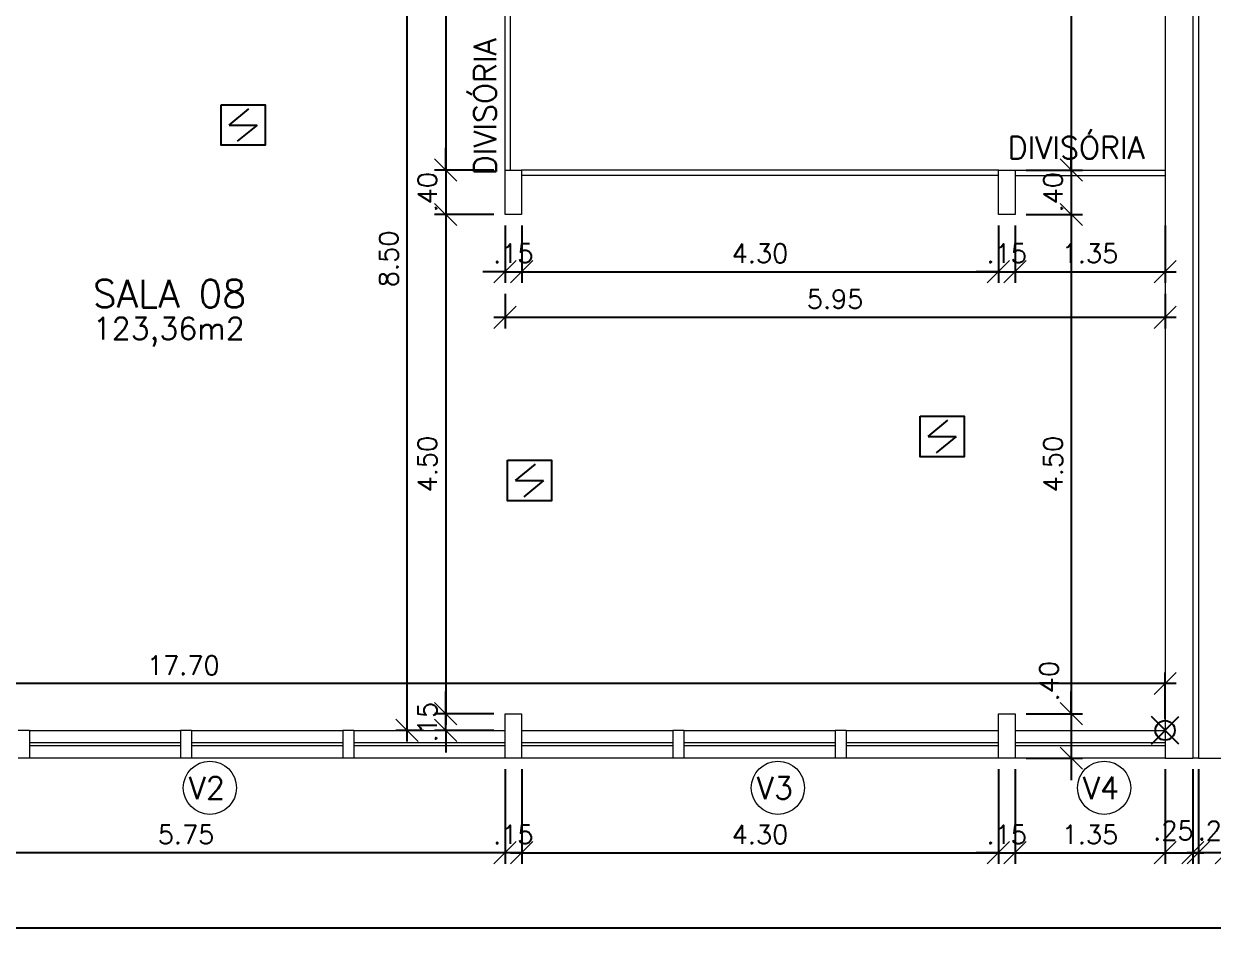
# Model space of a CAD drawing. Header units: millimetres. Extents: x 521 to 1055, y 261 to 520.
# Drawn here: x 674.97 to 685.69, y 488.08 to 496.34 of the extents above; entities that cross this region are included whole.
import ezdxf
from ezdxf.enums import TextEntityAlignment as Align

# ---------------------------------------------------------------- set-up
doc = ezdxf.new("R2010")
doc.units = ezdxf.units.MM
doc.linetypes.add('CONTINU', pattern=[0])
doc.layers.add('0.1', color=8, linetype='Continuous', lineweight=13)
doc.layers.add('ppci', color=8, linetype='Continuous')
doc.styles.add('ROMANS', font='romans')
doc.styles.get("Standard").update_dxf_attribs({"font": 'romans.shx'})
doc.dimstyles.new('Fares Eng - 50', dxfattribs={"dimscale": 2, "dimtxt": 0.085, "dimasz": 0.1, "dimexe": 0.05, "dimexo": 0.05, "dimgap": 0.04, "dimtad": 1, "dimzin": 4, "dimdsep": 46, "dimtxsty": 'ROMANS', "dimblk1": 'OBLIQUE', "dimblk2": 'OBLIQUE', "dimsah": 1, "dimcen": 0.05, "dimdle": 0.05, "dimclrd": 8, "dimclre": 8, "dimclrt": 8, "dimaunit": 1, "dimadec": 0, "dimazin": 0, "dimtfac": 1, "dimtix": 1, "dimtmove": 2, "dimatfit": 0, "dimldrblk": 'OPEN90', "dimfxl": 1, "dimtolj": 1, "dimtzin": 0, "dimarcsym": 0})

# ---------------------------------------------------------------- blocks, each defined once
blk = doc.blocks.new('_OBLIQUE')
at = {"color": 0, "linetype": 'ByBlock'}
blk.add_line((-0.5, -0.5), (0.5, 0.5), dxfattribs=at)
blk = doc.blocks.new('*D124')
at = {"layer": '0.1', "color": 8, "linetype": 'CONTINU', "lineweight": -2, "transparency": 16777216}
for p, q in [((679.303, 489.617), (679.303, 488.764)), ((679.453, 489.617), (679.453, 488.764)), ((679.303, 488.864), (679.103, 488.864)), ((679.453, 488.864), (679.303, 488.864)), ((679.453, 488.864), (679.653, 488.864))]:
    blk.add_line(p, q, dxfattribs=at)
at = {"layer": 'DEFPOINTS', "color": 0, "linetype": 'CONTINU', "lineweight": -2, "transparency": 16777216}
for p in [(679.303, 489.717), (679.453, 489.717), (679.303, 488.864)]:
    blk.add_point(p, dxfattribs=at)
at = {"layer": '0.1', "color": 8, "linetype": 'CONTINU', "lineweight": -2, "transparency": 16777216, "xscale": 0.2, "yscale": 0.2, "zscale": 0.2}
blk.add_blockref('_OBLIQUE', (679.303, 488.864), dxfattribs=at)
at = {"layer": '0.1', "color": 8, "linetype": 'CONTINU', "lineweight": -2, "transparency": 16777216, "xscale": 0.2, "yscale": 0.2, "zscale": 0.2, "rotation": 180}
blk.add_blockref('_OBLIQUE', (679.453, 488.864), dxfattribs=at)
at = {"layer": '0.1', "color": 8, "linetype": 'CONTINU', "transparency": 16777216, "insert": (679.378, 489.029), "char_height": 0.17, "attachment_point": 5, "style": 'ROMANS'}
blk.add_mtext('\\A1;.15', dxfattribs=at)
blk = doc.blocks.new('_Open90')
at = {"color": 0, "linetype": 'ByBlock', "lineweight": -2}
for p, q in [((0, 0), (-1, 0)), ((-0.5, 0.5), (0, 0)), ((0, 0), (-0.5, -0.5))]:
    blk.add_line(p, q, dxfattribs=at)
blk = doc.blocks.new('*D125')
at = {"layer": '0.1', "color": 8, "linetype": 'CONTINU', "lineweight": -2, "transparency": 16777216}
for p, q in [((679.453, 489.617), (679.453, 488.764)), ((683.75, 489.617), (683.75, 488.764)), ((679.353, 488.864), (683.85, 488.864))]:
    blk.add_line(p, q, dxfattribs=at)
at = {"layer": 'DEFPOINTS', "color": 0, "linetype": 'CONTINU', "lineweight": -2, "transparency": 16777216}
for p in [(679.453, 489.717), (683.75, 489.717), (683.75, 488.864)]:
    blk.add_point(p, dxfattribs=at)
at = {"layer": '0.1', "color": 8, "linetype": 'CONTINU', "lineweight": -2, "transparency": 16777216, "xscale": 0.2, "yscale": 0.2, "zscale": 0.2, "rotation": 180}
blk.add_blockref('_OBLIQUE', (679.453, 488.864), dxfattribs=at)
at = {"layer": '0.1', "color": 8, "linetype": 'CONTINU', "lineweight": -2, "transparency": 16777216, "xscale": 0.2, "yscale": 0.2, "zscale": 0.2}
blk.add_blockref('_OBLIQUE', (683.75, 488.864), dxfattribs=at)
at = {"layer": '0.1', "color": 8, "linetype": 'CONTINU', "transparency": 16777216, "insert": (681.601, 489.029), "char_height": 0.17, "attachment_point": 5, "style": 'ROMANS'}
blk.add_mtext('\\A1;4.30', dxfattribs=at)
blk = doc.blocks.new('*D126')
at = {"layer": '0.1', "color": 8, "linetype": 'CONTINU', "lineweight": -2, "transparency": 16777216}
for p, q in [((683.75, 489.617), (683.75, 488.764)), ((683.9, 489.617), (683.9, 488.764)), ((683.75, 488.864), (683.55, 488.864)), ((683.75, 488.864), (683.9, 488.864)), ((683.9, 488.864), (684.1, 488.864))]:
    blk.add_line(p, q, dxfattribs=at)
at = {"layer": 'DEFPOINTS', "color": 0, "linetype": 'CONTINU', "lineweight": -2, "transparency": 16777216}
for p in [(683.75, 489.717), (683.9, 489.717), (683.9, 488.864)]:
    blk.add_point(p, dxfattribs=at)
at = {"layer": '0.1', "color": 8, "linetype": 'CONTINU', "lineweight": -2, "transparency": 16777216, "xscale": 0.2, "yscale": 0.2, "zscale": 0.2}
blk.add_blockref('_OBLIQUE', (683.75, 488.864), dxfattribs=at)
at = {"layer": '0.1', "color": 8, "linetype": 'CONTINU', "lineweight": -2, "transparency": 16777216, "xscale": 0.2, "yscale": 0.2, "zscale": 0.2, "rotation": 180}
blk.add_blockref('_OBLIQUE', (683.9, 488.864), dxfattribs=at)
at = {"layer": '0.1', "color": 8, "linetype": 'CONTINU', "transparency": 16777216, "insert": (683.825, 489.029), "char_height": 0.17, "attachment_point": 5, "style": 'ROMANS'}
blk.add_mtext('\\A1;.15', dxfattribs=at)
blk = doc.blocks.new('*D127')
at = {"layer": '0.1', "color": 8, "linetype": 'CONTINU', "lineweight": -2, "transparency": 16777216}
for p, q in [((683.9, 489.617), (683.9, 488.764)), ((685.253, 489.617), (685.253, 488.764)), ((683.8, 488.864), (685.353, 488.864))]:
    blk.add_line(p, q, dxfattribs=at)
at = {"layer": 'DEFPOINTS', "color": 0, "linetype": 'CONTINU', "lineweight": -2, "transparency": 16777216}
for p in [(683.9, 489.717), (685.253, 489.717), (685.253, 488.864)]:
    blk.add_point(p, dxfattribs=at)
at = {"layer": '0.1', "color": 8, "linetype": 'CONTINU', "lineweight": -2, "transparency": 16777216, "xscale": 0.2, "yscale": 0.2, "zscale": 0.2, "rotation": 180}
blk.add_blockref('_OBLIQUE', (683.9, 488.864), dxfattribs=at)
at = {"layer": '0.1', "color": 8, "linetype": 'CONTINU', "lineweight": -2, "transparency": 16777216, "xscale": 0.2, "yscale": 0.2, "zscale": 0.2}
blk.add_blockref('_OBLIQUE', (685.253, 488.864), dxfattribs=at)
at = {"layer": '0.1', "color": 8, "linetype": 'CONTINU', "transparency": 16777216, "insert": (684.576, 489.029), "char_height": 0.17, "attachment_point": 5, "style": 'ROMANS'}
blk.add_mtext('\\A1;1.35', dxfattribs=at)
blk = doc.blocks.new('*D128')
at = {"layer": '0.1', "color": 8, "linetype": 'CONTINU', "lineweight": -2, "transparency": 16777216}
for p, q in [((685.253, 489.617), (685.253, 488.764)), ((685.503, 489.617), (685.503, 488.764)), ((685.153, 488.864), (685.603, 488.864))]:
    blk.add_line(p, q, dxfattribs=at)
at = {"layer": 'DEFPOINTS', "color": 0, "linetype": 'CONTINU', "lineweight": -2, "transparency": 16777216}
for p in [(685.253, 489.717), (685.503, 489.717), (685.503, 488.864)]:
    blk.add_point(p, dxfattribs=at)
at = {"layer": '0.1', "color": 8, "linetype": 'CONTINU', "lineweight": -2, "transparency": 16777216, "xscale": 0.2, "yscale": 0.2, "zscale": 0.2, "rotation": 180}
blk.add_blockref('_OBLIQUE', (685.253, 488.864), dxfattribs=at)
at = {"layer": '0.1', "color": 8, "linetype": 'CONTINU', "lineweight": -2, "transparency": 16777216, "xscale": 0.2, "yscale": 0.2, "zscale": 0.2}
blk.add_blockref('_OBLIQUE', (685.503, 488.864), dxfattribs=at)
at = {"layer": '0.1', "color": 8, "linetype": 'CONTINU', "transparency": 16777216, "insert": (685.328, 489.064), "char_height": 0.17, "attachment_point": 5, "style": 'ROMANS'}
blk.add_mtext('\\A1;.25', dxfattribs=at)
blk = doc.blocks.new('*D129')
at = {"layer": '0.1', "color": 8, "linetype": 'CONTINU', "lineweight": -2, "transparency": 16777216}
for p, q in [((685.553, 489.617), (685.553, 488.764)), ((685.803, 489.617), (685.803, 488.764)), ((685.903, 488.864), (685.453, 488.864))]:
    blk.add_line(p, q, dxfattribs=at)
at = {"layer": 'DEFPOINTS', "color": 0, "linetype": 'CONTINU', "lineweight": -2, "transparency": 16777216}
for p in [(685.553, 489.717), (685.803, 489.717), (685.553, 488.864)]:
    blk.add_point(p, dxfattribs=at)
at = {"layer": '0.1', "color": 8, "linetype": 'CONTINU', "lineweight": -2, "transparency": 16777216, "xscale": 0.2, "yscale": 0.2, "zscale": 0.2, "rotation": 180}
blk.add_blockref('_OBLIQUE', (685.553, 488.864), dxfattribs=at)
at = {"layer": '0.1', "color": 8, "linetype": 'CONTINU', "lineweight": -2, "transparency": 16777216, "xscale": 0.2, "yscale": 0.2, "zscale": 0.2}
blk.add_blockref('_OBLIQUE', (685.803, 488.864), dxfattribs=at)
at = {"layer": '0.1', "color": 8, "linetype": 'CONTINU', "transparency": 16777216, "insert": (685.728, 489.064), "char_height": 0.17, "attachment_point": 5, "style": 'ROMANS'}
blk.add_mtext('\\A1;.25', dxfattribs=at)
blk = doc.blocks.new('*D71')
at = {"layer": '0.1', "color": 8, "linetype": 'CONTINU', "lineweight": -2, "transparency": 16777216}
for p, q in [((667.303, 488.664), (667.303, 488.085)), ((721.053, 488.564), (721.053, 488.085)), ((721.153, 488.185), (667.203, 488.185))]:
    blk.add_line(p, q, dxfattribs=at)
at = {"layer": 'DEFPOINTS', "color": 0, "linetype": 'CONTINU', "lineweight": -2, "transparency": 16777216}
for p in [(667.303, 488.764), (721.053, 488.664), (667.303, 488.185)]:
    blk.add_point(p, dxfattribs=at)
at = {"layer": '0.1', "color": 8, "linetype": 'CONTINU', "lineweight": -2, "transparency": 16777216, "xscale": 0.2, "yscale": 0.2, "zscale": 0.2, "rotation": 180}
blk.add_blockref('_OBLIQUE', (667.303, 488.185), dxfattribs=at)
at = {"layer": '0.1', "color": 8, "linetype": 'CONTINU', "lineweight": -2, "transparency": 16777216, "xscale": 0.2, "yscale": 0.2, "zscale": 0.2}
blk.add_blockref('_OBLIQUE', (721.053, 488.185), dxfattribs=at)
at = {"layer": '0.1', "color": 8, "linetype": 'CONTINU', "transparency": 16777216, "insert": (694.178, 488.35), "char_height": 0.17, "attachment_point": 5, "style": 'ROMANS'}
blk.add_mtext('\\A1;53.75', dxfattribs=at)
blk = doc.blocks.new('ÁREA')
for p in [(0.00005, 0.003762), (0, 0)]:
    blk.add_attdef('COMPARTIMENTO', text='', height=0.0025).set_placement(p, align=Align.CENTER)
at = {"color": 1}
for p in [(-0.00005, -0.003762), (-0.000099, -0.007523)]:
    blk.add_attdef('ÁREA', text='', height=0.002, dxfattribs=at).set_placement(p, align=Align.CENTER)
blk = doc.blocks.new('*D192')
at = {"layer": '0.1', "color": 8, "linetype": 'CONTINU', "lineweight": -2, "transparency": 16777216}
for p, q in [((684.407, 499.617), (684.407, 494.917)), ((684, 499.517), (684.507, 499.517)), ((684, 495.017), (684.507, 495.017))]:
    blk.add_line(p, q, dxfattribs=at)
at = {"layer": 'DEFPOINTS', "color": 0, "linetype": 'CONTINU', "lineweight": -2, "transparency": 16777216}
for p in [(683.9, 499.517), (683.9, 495.017), (684.407, 495.017)]:
    blk.add_point(p, dxfattribs=at)
at = {"layer": '0.1', "color": 8, "linetype": 'CONTINU', "lineweight": -2, "transparency": 16777216, "xscale": 0.2, "yscale": 0.2, "zscale": 0.2}
for p, rotation in [((684.407, 499.517), 90), ((684.407, 495.017), 270)]:
    blk.add_blockref('_OBLIQUE', p, dxfattribs=dict(at, rotation=rotation))
at = {"layer": '0.1', "color": 8, "linetype": 'CONTINU', "transparency": 16777216, "insert": (684.242, 497.267), "char_height": 0.17, "attachment_point": 5, "rotation": 90, "style": 'ROMANS'}
blk.add_mtext('\\A1;4.50', dxfattribs=at)
blk = doc.blocks.new('*D193')
at = {"layer": '0.1', "color": 8, "linetype": 'CONTINU', "lineweight": -2, "transparency": 16777216}
for p, q in [((684.407, 495.017), (684.407, 495.217)), ((684, 495.017), (684.507, 495.017)), ((684.407, 495.017), (684.407, 494.617)), ((684, 494.617), (684.507, 494.617)), ((684.407, 494.617), (684.407, 494.417))]:
    blk.add_line(p, q, dxfattribs=at)
at = {"layer": 'DEFPOINTS', "color": 0, "linetype": 'CONTINU', "lineweight": -2, "transparency": 16777216}
for p in [(683.9, 495.017), (683.9, 494.617), (684.407, 494.617)]:
    blk.add_point(p, dxfattribs=at)
at = {"layer": '0.1', "color": 8, "linetype": 'CONTINU', "lineweight": -2, "transparency": 16777216, "xscale": 0.2, "yscale": 0.2, "zscale": 0.2}
for p, rotation in [((684.407, 495.017), 270), ((684.407, 494.617), 90)]:
    blk.add_blockref('_OBLIQUE', p, dxfattribs=dict(at, rotation=rotation))
at = {"layer": '0.1', "color": 8, "linetype": 'CONTINU', "transparency": 16777216, "insert": (684.242, 494.817), "char_height": 0.17, "attachment_point": 5, "rotation": 90, "style": 'ROMANS'}
blk.add_mtext('\\A1;.40', dxfattribs=at)
blk = doc.blocks.new('*D194')
at = {"layer": '0.1', "color": 8, "linetype": 'CONTINU', "lineweight": -2, "transparency": 16777216}
for p, q in [((684.407, 494.717), (684.407, 490.017)), ((684, 494.617), (684.507, 494.617)), ((684, 490.117), (684.507, 490.117))]:
    blk.add_line(p, q, dxfattribs=at)
at = {"layer": 'DEFPOINTS', "color": 0, "linetype": 'CONTINU', "lineweight": -2, "transparency": 16777216}
for p in [(683.9, 494.617), (683.9, 490.117), (684.407, 490.117)]:
    blk.add_point(p, dxfattribs=at)
at = {"layer": '0.1', "color": 8, "linetype": 'CONTINU', "lineweight": -2, "transparency": 16777216, "xscale": 0.2, "yscale": 0.2, "zscale": 0.2}
for p, rotation in [((684.407, 494.617), 90), ((684.407, 490.117), 270)]:
    blk.add_blockref('_OBLIQUE', p, dxfattribs=dict(at, rotation=rotation))
at = {"layer": '0.1', "color": 8, "linetype": 'CONTINU', "transparency": 16777216, "insert": (684.242, 492.367), "char_height": 0.17, "attachment_point": 5, "rotation": 90, "style": 'ROMANS'}
blk.add_mtext('\\A1;4.50', dxfattribs=at)
blk = doc.blocks.new('*D195')
at = {"layer": '0.1', "color": 8, "linetype": 'CONTINU', "lineweight": -2, "transparency": 16777216}
for p, q in [((684.407, 490.117), (684.407, 490.317)), ((684, 490.117), (684.507, 490.117)), ((684.407, 490.117), (684.407, 489.717)), ((684, 489.717), (684.507, 489.717)), ((684.407, 489.717), (684.407, 489.517))]:
    blk.add_line(p, q, dxfattribs=at)
at = {"layer": 'DEFPOINTS', "color": 0, "linetype": 'CONTINU', "lineweight": -2, "transparency": 16777216}
for p in [(683.9, 490.117), (683.9, 489.717), (684.407, 489.717)]:
    blk.add_point(p, dxfattribs=at)
at = {"layer": '0.1', "color": 8, "linetype": 'CONTINU', "lineweight": -2, "transparency": 16777216, "xscale": 0.2, "yscale": 0.2, "zscale": 0.2}
for p, rotation in [((684.407, 490.117), 270), ((684.407, 489.717), 90)]:
    blk.add_blockref('_OBLIQUE', p, dxfattribs=dict(at, rotation=rotation))
at = {"layer": '0.1', "color": 8, "linetype": 'CONTINU', "transparency": 16777216, "insert": (684.207, 490.411), "char_height": 0.17, "attachment_point": 5, "rotation": 90, "style": 'ROMANS'}
blk.add_mtext('\\A1;.40', dxfattribs=at)
blk = doc.blocks.new('*D199')
at = {"layer": '0.1', "color": 8, "linetype": 'CONTINU', "lineweight": -2, "transparency": 16777216}
for p, q in [((673.553, 489.617), (673.553, 488.764)), ((679.303, 489.617), (679.303, 488.764)), ((679.403, 488.864), (673.453, 488.864))]:
    blk.add_line(p, q, dxfattribs=at)
at = {"layer": 'DEFPOINTS', "color": 0, "linetype": 'CONTINU', "lineweight": -2, "transparency": 16777216}
for p in [(673.553, 489.717), (679.303, 489.717), (673.553, 488.864)]:
    blk.add_point(p, dxfattribs=at)
at = {"layer": '0.1', "color": 8, "linetype": 'CONTINU', "lineweight": -2, "transparency": 16777216, "xscale": 0.2, "yscale": 0.2, "zscale": 0.2, "rotation": 180}
blk.add_blockref('_OBLIQUE', (673.553, 488.864), dxfattribs=at)
at = {"layer": '0.1', "color": 8, "linetype": 'CONTINU', "lineweight": -2, "transparency": 16777216, "xscale": 0.2, "yscale": 0.2, "zscale": 0.2}
blk.add_blockref('_OBLIQUE', (679.303, 488.864), dxfattribs=at)
at = {"layer": '0.1', "color": 8, "linetype": 'CONTINU', "transparency": 16777216, "insert": (676.428, 489.029), "char_height": 0.17, "attachment_point": 5, "style": 'ROMANS'}
blk.add_mtext('\\A1;5.75', dxfattribs=at)
blk = doc.blocks.new('*D3380')
at = {"layer": '0.1', "color": 8, "linetype": 'CONTINU', "lineweight": -2, "transparency": 16777216}
for p, q in [((678.768, 498.567), (678.768, 494.917)), ((679.203, 498.467), (678.668, 498.467)), ((679.203, 495.017), (678.668, 495.017))]:
    blk.add_line(p, q, dxfattribs=at)
at = {"layer": 'DEFPOINTS', "color": 0, "linetype": 'CONTINU', "lineweight": -2, "transparency": 16777216}
for p in [(679.303, 498.467), (678.768, 495.017), (679.303, 495.017)]:
    blk.add_point(p, dxfattribs=at)
at = {"layer": '0.1', "color": 8, "linetype": 'CONTINU', "lineweight": -2, "transparency": 16777216, "xscale": 0.2, "yscale": 0.2, "zscale": 0.2}
for p, rotation in [((678.768, 498.467), 90), ((678.768, 495.017), 270)]:
    blk.add_blockref('_OBLIQUE', p, dxfattribs=dict(at, rotation=rotation))
at = {"layer": '0.1', "color": 8, "linetype": 'CONTINU', "lineweight": -2, "transparency": 16777216, "insert": (678.603, 496.742), "char_height": 0.17, "attachment_point": 5, "rotation": 90, "style": 'ROMANS'}
blk.add_mtext('\\A1;3.45', dxfattribs=at)
blk = doc.blocks.new('*D3381')
at = {"layer": '0.1', "color": 8, "linetype": 'CONTINU', "lineweight": -2, "transparency": 16777216}
for p, q in [((678.768, 495.017), (678.768, 495.217)), ((679.203, 495.017), (678.668, 495.017)), ((678.768, 495.017), (678.768, 494.617)), ((679.203, 494.617), (678.668, 494.617)), ((678.768, 494.617), (678.768, 494.417))]:
    blk.add_line(p, q, dxfattribs=at)
at = {"layer": 'DEFPOINTS', "color": 0, "linetype": 'CONTINU', "lineweight": -2, "transparency": 16777216}
for p in [(679.303, 495.017), (678.768, 494.617), (679.303, 494.617)]:
    blk.add_point(p, dxfattribs=at)
at = {"layer": '0.1', "color": 8, "linetype": 'CONTINU', "lineweight": -2, "transparency": 16777216, "xscale": 0.2, "yscale": 0.2, "zscale": 0.2}
for p, rotation in [((678.768, 495.017), 270), ((678.768, 494.617), 90)]:
    blk.add_blockref('_OBLIQUE', p, dxfattribs=dict(at, rotation=rotation))
at = {"layer": '0.1', "color": 8, "linetype": 'CONTINU', "lineweight": -2, "transparency": 16777216, "insert": (678.603, 494.817), "char_height": 0.17, "attachment_point": 5, "rotation": 90, "style": 'ROMANS'}
blk.add_mtext('\\A1;.40', dxfattribs=at)
blk = doc.blocks.new('*D3382')
at = {"layer": '0.1', "color": 8, "linetype": 'CONTINU', "lineweight": -2, "transparency": 16777216}
for p, q in [((678.768, 494.717), (678.768, 490.017)), ((679.203, 494.617), (678.668, 494.617)), ((679.203, 490.117), (678.668, 490.117))]:
    blk.add_line(p, q, dxfattribs=at)
at = {"layer": 'DEFPOINTS', "color": 0, "linetype": 'CONTINU', "lineweight": -2, "transparency": 16777216}
for p in [(679.303, 494.617), (678.768, 490.117), (679.303, 490.117)]:
    blk.add_point(p, dxfattribs=at)
at = {"layer": '0.1', "color": 8, "linetype": 'CONTINU', "lineweight": -2, "transparency": 16777216, "xscale": 0.2, "yscale": 0.2, "zscale": 0.2}
for p, rotation in [((678.768, 494.617), 90), ((678.768, 490.117), 270)]:
    blk.add_blockref('_OBLIQUE', p, dxfattribs=dict(at, rotation=rotation))
at = {"layer": '0.1', "color": 8, "linetype": 'CONTINU', "lineweight": -2, "transparency": 16777216, "insert": (678.603, 492.367), "char_height": 0.17, "attachment_point": 5, "rotation": 90, "style": 'ROMANS'}
blk.add_mtext('\\A1;4.50', dxfattribs=at)
blk = doc.blocks.new('*D3383')
at = {"layer": '0.1', "color": 8, "linetype": 'CONTINU', "lineweight": -2, "transparency": 16777216}
for p, q in [((678.768, 490.117), (678.768, 490.317)), ((679.203, 490.117), (678.668, 490.117)), ((678.768, 489.967), (678.768, 490.117)), ((679.203, 489.967), (678.668, 489.967)), ((678.768, 489.967), (678.768, 489.767))]:
    blk.add_line(p, q, dxfattribs=at)
at = {"layer": 'DEFPOINTS', "color": 0, "linetype": 'CONTINU', "lineweight": -2, "transparency": 16777216}
for p in [(678.768, 490.117), (679.303, 490.117), (679.303, 489.967)]:
    blk.add_point(p, dxfattribs=at)
at = {"layer": '0.1', "color": 8, "linetype": 'CONTINU', "lineweight": -2, "transparency": 16777216, "xscale": 0.2, "yscale": 0.2, "zscale": 0.2}
for p, rotation in [((678.768, 490.117), 270), ((678.768, 489.967), 90)]:
    blk.add_blockref('_OBLIQUE', p, dxfattribs=dict(at, rotation=rotation))
at = {"layer": '0.1', "color": 8, "linetype": 'CONTINU', "lineweight": -2, "transparency": 16777216, "insert": (678.603, 490.042), "char_height": 0.17, "attachment_point": 5, "rotation": 90, "style": 'ROMANS'}
blk.add_mtext('\\A1;.15', dxfattribs=at)
blk = doc.blocks.new('*D3384')
at = {"layer": '0.1', "color": 8, "linetype": 'CONTINU', "lineweight": -2, "transparency": 16777216}
for p, q in [((678.42, 489.867), (678.42, 498.567)), ((678.568, 498.467), (678.32, 498.467)), ((678.568, 489.967), (678.32, 489.967))]:
    blk.add_line(p, q, dxfattribs=at)
at = {"layer": 'DEFPOINTS', "color": 0, "linetype": 'CONTINU', "lineweight": -2, "transparency": 16777216}
for p in [(678.42, 498.467), (678.668, 498.467), (678.668, 489.967)]:
    blk.add_point(p, dxfattribs=at)
at = {"layer": '0.1', "color": 8, "linetype": 'CONTINU', "lineweight": -2, "transparency": 16777216, "xscale": 0.2, "yscale": 0.2, "zscale": 0.2}
for p, rotation in [((678.42, 498.467), 90), ((678.42, 489.967), 270)]:
    blk.add_blockref('_OBLIQUE', p, dxfattribs=dict(at, rotation=rotation))
at = {"layer": '0.1', "color": 8, "linetype": 'CONTINU', "lineweight": -2, "transparency": 16777216, "insert": (678.255, 494.217), "char_height": 0.17, "attachment_point": 5, "rotation": 90, "style": 'ROMANS'}
blk.add_mtext('\\A1;8.50', dxfattribs=at)
blk = doc.blocks.new('*D3385')
at = {"layer": '0.1', "color": 8, "linetype": 'CONTINU', "lineweight": -2, "transparency": 16777216}
for p, q in [((679.303, 494.517), (679.303, 494.001)), ((679.453, 494.517), (679.453, 494.001)), ((679.303, 494.101), (679.103, 494.101)), ((679.303, 494.101), (679.453, 494.101)), ((679.453, 494.101), (679.653, 494.101))]:
    blk.add_line(p, q, dxfattribs=at)
at = {"layer": 'DEFPOINTS', "color": 0, "linetype": 'CONTINU', "lineweight": -2, "transparency": 16777216}
for p in [(679.303, 494.617), (679.453, 494.617), (679.453, 494.101)]:
    blk.add_point(p, dxfattribs=at)
at = {"layer": '0.1', "color": 8, "linetype": 'CONTINU', "lineweight": -2, "transparency": 16777216, "xscale": 0.2, "yscale": 0.2, "zscale": 0.2}
blk.add_blockref('_OBLIQUE', (679.303, 494.101), dxfattribs=at)
at = {"layer": '0.1', "color": 8, "linetype": 'CONTINU', "lineweight": -2, "transparency": 16777216, "xscale": 0.2, "yscale": 0.2, "zscale": 0.2, "rotation": 180}
blk.add_blockref('_OBLIQUE', (679.453, 494.101), dxfattribs=at)
at = {"layer": '0.1', "color": 8, "linetype": 'CONTINU', "lineweight": -2, "transparency": 16777216, "insert": (679.378, 494.266), "char_height": 0.17, "attachment_point": 5, "style": 'ROMANS'}
blk.add_mtext('\\A1;.15', dxfattribs=at)
blk = doc.blocks.new('*D3386')
at = {"layer": '0.1', "color": 8, "linetype": 'CONTINU', "lineweight": -2, "transparency": 16777216}
for p, q in [((679.453, 494.517), (679.453, 494.001)), ((683.75, 494.517), (683.75, 494.001)), ((679.353, 494.101), (683.85, 494.101))]:
    blk.add_line(p, q, dxfattribs=at)
at = {"layer": 'DEFPOINTS', "color": 0, "linetype": 'CONTINU', "lineweight": -2, "transparency": 16777216}
for p in [(679.453, 494.617), (683.75, 494.617), (683.75, 494.101)]:
    blk.add_point(p, dxfattribs=at)
at = {"layer": '0.1', "color": 8, "linetype": 'CONTINU', "lineweight": -2, "transparency": 16777216, "xscale": 0.2, "yscale": 0.2, "zscale": 0.2, "rotation": 180}
blk.add_blockref('_OBLIQUE', (679.453, 494.101), dxfattribs=at)
at = {"layer": '0.1', "color": 8, "linetype": 'CONTINU', "lineweight": -2, "transparency": 16777216, "xscale": 0.2, "yscale": 0.2, "zscale": 0.2}
blk.add_blockref('_OBLIQUE', (683.75, 494.101), dxfattribs=at)
at = {"layer": '0.1', "color": 8, "linetype": 'CONTINU', "lineweight": -2, "transparency": 16777216, "insert": (681.601, 494.266), "char_height": 0.17, "attachment_point": 5, "style": 'ROMANS'}
blk.add_mtext('\\A1;4.30', dxfattribs=at)
blk = doc.blocks.new('*D3387')
at = {"layer": '0.1', "color": 8, "linetype": 'CONTINU', "lineweight": -2, "transparency": 16777216}
for p, q in [((683.75, 494.517), (683.75, 494.001)), ((683.9, 494.517), (683.9, 494.001)), ((683.75, 494.101), (683.55, 494.101)), ((683.75, 494.101), (683.9, 494.101)), ((683.9, 494.101), (684.1, 494.101))]:
    blk.add_line(p, q, dxfattribs=at)
at = {"layer": 'DEFPOINTS', "color": 0, "linetype": 'CONTINU', "lineweight": -2, "transparency": 16777216}
for p in [(683.75, 494.617), (683.9, 494.617), (683.9, 494.101)]:
    blk.add_point(p, dxfattribs=at)
at = {"layer": '0.1', "color": 8, "linetype": 'CONTINU', "lineweight": -2, "transparency": 16777216, "xscale": 0.2, "yscale": 0.2, "zscale": 0.2}
blk.add_blockref('_OBLIQUE', (683.75, 494.101), dxfattribs=at)
at = {"layer": '0.1', "color": 8, "linetype": 'CONTINU', "lineweight": -2, "transparency": 16777216, "xscale": 0.2, "yscale": 0.2, "zscale": 0.2, "rotation": 180}
blk.add_blockref('_OBLIQUE', (683.9, 494.101), dxfattribs=at)
at = {"layer": '0.1', "color": 8, "linetype": 'CONTINU', "lineweight": -2, "transparency": 16777216, "insert": (683.825, 494.266), "char_height": 0.17, "attachment_point": 5, "style": 'ROMANS'}
blk.add_mtext('\\A1;.15', dxfattribs=at)
blk = doc.blocks.new('*D3388')
at = {"layer": '0.1', "color": 8, "linetype": 'CONTINU', "lineweight": -2, "transparency": 16777216}
for p, q in [((683.9, 494.517), (683.9, 494.001)), ((685.253, 494.517), (685.253, 494.001)), ((683.8, 494.101), (685.353, 494.101))]:
    blk.add_line(p, q, dxfattribs=at)
at = {"layer": 'DEFPOINTS', "color": 0, "linetype": 'CONTINU', "lineweight": -2, "transparency": 16777216}
for p in [(683.9, 494.617), (685.253, 494.617), (685.253, 494.101)]:
    blk.add_point(p, dxfattribs=at)
at = {"layer": '0.1', "color": 8, "linetype": 'CONTINU', "lineweight": -2, "transparency": 16777216, "xscale": 0.2, "yscale": 0.2, "zscale": 0.2, "rotation": 180}
blk.add_blockref('_OBLIQUE', (683.9, 494.101), dxfattribs=at)
at = {"layer": '0.1', "color": 8, "linetype": 'CONTINU', "lineweight": -2, "transparency": 16777216, "xscale": 0.2, "yscale": 0.2, "zscale": 0.2}
blk.add_blockref('_OBLIQUE', (685.253, 494.101), dxfattribs=at)
at = {"layer": '0.1', "color": 8, "linetype": 'CONTINU', "lineweight": -2, "transparency": 16777216, "insert": (684.576, 494.266), "char_height": 0.17, "attachment_point": 5, "style": 'ROMANS'}
blk.add_mtext('\\A1;1.35', dxfattribs=at)
blk = doc.blocks.new('*D3389')
at = {"layer": '0.1', "color": 8, "linetype": 'CONTINU', "lineweight": -2, "transparency": 16777216}
for p, q in [((679.303, 493.901), (679.303, 493.589)), ((685.253, 493.901), (685.253, 493.589)), ((685.353, 493.689), (679.203, 493.689))]:
    blk.add_line(p, q, dxfattribs=at)
at = {"layer": 'DEFPOINTS', "color": 0, "linetype": 'CONTINU', "lineweight": -2, "transparency": 16777216}
for p in [(679.303, 494.001), (685.253, 494.001), (679.303, 493.689)]:
    blk.add_point(p, dxfattribs=at)
at = {"layer": '0.1', "color": 8, "linetype": 'CONTINU', "lineweight": -2, "transparency": 16777216, "xscale": 0.2, "yscale": 0.2, "zscale": 0.2, "rotation": 180}
blk.add_blockref('_OBLIQUE', (679.303, 493.689), dxfattribs=at)
at = {"layer": '0.1', "color": 8, "linetype": 'CONTINU', "lineweight": -2, "transparency": 16777216, "xscale": 0.2, "yscale": 0.2, "zscale": 0.2}
blk.add_blockref('_OBLIQUE', (685.253, 493.689), dxfattribs=at)
at = {"layer": '0.1', "color": 8, "linetype": 'CONTINU', "lineweight": -2, "transparency": 16777216, "insert": (682.278, 493.854), "char_height": 0.17, "attachment_point": 5, "style": 'ROMANS'}
blk.add_mtext('\\A1;5.95', dxfattribs=at)
blk = doc.blocks.new('*D3395')
at = {"layer": '0.1', "color": 8, "linetype": 'CONTINU', "lineweight": -2, "transparency": 16777216}
for p, q in [((685.353, 490.389), (667.453, 490.389)), ((667.553, 490.067), (667.553, 490.489)), ((685.253, 490.067), (685.253, 490.489))]:
    blk.add_line(p, q, dxfattribs=at)
at = {"layer": 'DEFPOINTS', "color": 0, "linetype": 'CONTINU', "lineweight": -2, "transparency": 16777216}
for p in [(667.553, 490.389), (667.553, 489.967), (685.253, 489.967)]:
    blk.add_point(p, dxfattribs=at)
at = {"layer": '0.1', "color": 8, "linetype": 'CONTINU', "lineweight": -2, "transparency": 16777216, "xscale": 0.2, "yscale": 0.2, "zscale": 0.2, "rotation": 180}
blk.add_blockref('_OBLIQUE', (667.553, 490.389), dxfattribs=at)
at = {"layer": '0.1', "color": 8, "linetype": 'CONTINU', "lineweight": -2, "transparency": 16777216, "xscale": 0.2, "yscale": 0.2, "zscale": 0.2}
blk.add_blockref('_OBLIQUE', (685.253, 490.389), dxfattribs=at)
at = {"layer": '0.1', "color": 8, "linetype": 'CONTINU', "lineweight": -2, "transparency": 16777216, "insert": (676.403, 490.554), "char_height": 0.17, "attachment_point": 5, "style": 'ROMANS'}
blk.add_mtext('\\A1;17.70', dxfattribs=at)

msp = doc.modelspace()

# ---------------------------------------------------------------- linework, layer by layer
at = {"layer": '0.1', "color": 7}
for p, q in [((685.25272, 503.46692), (685.25272, 489.71692)), ((685.50272, 503.46692), (685.50272, 489.71692)), ((685.55272, 503.46692), (685.55272, 489.71692)), ((685.25272, 489.71692), (685.50272, 489.71692)), ((685.55272, 489.71692), (685.80272, 489.71692))]:
    msp.add_line(p, q, dxfattribs=at)
at = {"layer": '0.1', "color": 8, "linetype": 'CONTINU'}
for p, q in [((679.30272, 495.01692), (679.30272, 498.46692)), ((679.35272, 495.01692), (679.35272, 498.46692)), ((683.75022, 495.01692), (679.45272, 495.01692)), ((683.90022, 495.01692), (685.25272, 495.01692)), ((683.75022, 494.96692), (679.45272, 494.96692)), ((683.90022, 494.96692), (685.25272, 494.96692)), ((685.55272, 489.71692), (685.50272, 489.71692))]:
    msp.add_line(p, q, dxfattribs=at)
at = {"layer": '0.1', "color": 8}
for p, q in [((675.01522, 489.96692), (674.91522, 489.96692)), ((675.01522, 489.96692), (675.01522, 489.71692)), ((675.01522, 489.96692), (676.37772, 489.96692)), ((676.37772, 489.96692), (676.37772, 489.71692)), ((676.47772, 489.96692), (676.37772, 489.96692)), ((676.47772, 489.96692), (677.84022, 489.96692)), ((676.47772, 489.96692), (676.47772, 489.71692)), ((677.84022, 489.96692), (677.84022, 489.71692)), ((677.94022, 489.96692), (677.84022, 489.96692)), ((677.94022, 489.96692), (677.94022, 489.71692)), ((677.94022, 489.96692), (679.30272, 489.96692)), ((679.45272, 489.96692), (680.81522, 489.96692)), ((680.81522, 489.96692), (680.81522, 489.71692)), ((680.91522, 489.96692), (680.81522, 489.96692)), ((680.91522, 489.96692), (680.91522, 489.71692)), ((680.91522, 489.96692), (682.27772, 489.96692)), ((682.37772, 489.96692), (682.27772, 489.96692)), ((682.27772, 489.96692), (682.27772, 489.71692)), ((682.37772, 489.96692), (683.75022, 489.96692)), ((682.37772, 489.96692), (682.37772, 489.71692)), ((683.90022, 489.96692), (685.25272, 489.96692)), ((675.01522, 489.85692), (676.37772, 489.85692)), ((676.47772, 489.85692), (677.84022, 489.85692)), ((677.94022, 489.85692), (679.30272, 489.85692)), ((679.45272, 489.85692), (680.81522, 489.85692)), ((680.91522, 489.85692), (682.27772, 489.85692)), ((682.37772, 489.85692), (683.75022, 489.85692)), ((683.90022, 489.85692), (685.25272, 489.85692)), ((676.37772, 489.82692), (675.01522, 489.82692)), ((677.84022, 489.82692), (676.47772, 489.82692)), ((679.30272, 489.82692), (677.94022, 489.82692)), ((680.81522, 489.82692), (679.45272, 489.82692)), ((682.27772, 489.82692), (680.91522, 489.82692)), ((683.75022, 489.82692), (682.37772, 489.82692)), ((685.25272, 489.82692), (683.90022, 489.82692)), ((675.01522, 489.71692), (674.91522, 489.71692)), ((676.37772, 489.71692), (675.01522, 489.71692)), ((676.47772, 489.71692), (676.37772, 489.71692)), ((677.84022, 489.71692), (676.47772, 489.71692)), ((677.94022, 489.71692), (677.84022, 489.71692)), ((679.30272, 489.71692), (677.94022, 489.71692)), ((680.81522, 489.71692), (679.45272, 489.71692)), ((680.91522, 489.71692), (680.81522, 489.71692)), ((682.27772, 489.71692), (680.91522, 489.71692)), ((682.37772, 489.71692), (682.27772, 489.71692)), ((683.75022, 489.71692), (682.37772, 489.71692)), ((685.25272, 489.71692), (683.90022, 489.71692))]:
    msp.add_line(p, q, dxfattribs=at)
at = {"layer": '0.1', "color": 7}
for points in [[(679.30272, 495.01692), (679.45272, 495.01692), (679.45272, 494.61692), (679.30272, 494.61692)], [(683.75022, 495.01692), (683.90022, 495.01692), (683.90022, 494.61692), (683.75022, 494.61692)], [(679.30272, 490.11692), (679.45272, 490.11692), (679.45272, 489.71692), (679.30272, 489.71692)], [(683.75022, 490.11692), (683.90022, 490.11692), (683.90022, 489.71692), (683.75022, 489.71692)]]:
    msp.add_lwpolyline(points, close=True, dxfattribs=at)
at = {"layer": '0.1', "color": 8}
for centre in [(676.64249, 489.44995), (681.76261, 489.44995), (684.70287, 489.44995)]:
    msp.add_circle(centre, 0.23964, dxfattribs=at)
at = {"layer": 'ppci', "color": 10, "linetype": 'Continuous'}
for p, q in [((676.8153, 495.42274), (676.99393, 495.56905)), ((676.8153, 495.42274), (677.06861, 495.42274)), ((677.06861, 495.42274), (676.88998, 495.27642)), ((683.11565, 492.61574), (683.29428, 492.76205)), ((683.11565, 492.61574), (683.36896, 492.61574)), ((683.36896, 492.61574), (683.19033, 492.46942)), ((679.39788, 492.21879), (679.57651, 492.3651)), ((679.39788, 492.21879), (679.65119, 492.21879)), ((679.65119, 492.21879), (679.47256, 492.07247))]:
    msp.add_line(p, q, dxfattribs=at)
at = {"layer": 'ppci', "color": 10}
for p, q in [((685.37676, 489.84288), (685.12868, 490.09096)), ((685.12868, 489.84288), (685.37676, 490.09096))]:
    msp.add_line(p, q, dxfattribs=at)
at = {"layer": 'ppci', "color": 10, "linetype": 'Continuous'}
for points in [[(676.74405, 495.60495), (677.13985, 495.60495), (677.13985, 495.24053), (676.74405, 495.24053)], [(683.04441, 492.79795), (683.44021, 492.79795), (683.44021, 492.43353), (683.04441, 492.43353)], [(679.32663, 492.401), (679.72243, 492.401), (679.72243, 492.03658), (679.32663, 492.03658)]]:
    msp.add_lwpolyline(points, close=True, dxfattribs=at)
at = {"layer": 'ppci', "color": 10}
msp.add_circle((685.25272, 489.96692), 0.08771, dxfattribs=at)

# ---------------------------------------------------------------- block references
at = {"layer": '0.1', "color": 8}
ref = msp.add_blockref('ÁREA', (676.27815, 493.77721), dxfattribs=dict(at, xscale=133.3333333333333, yscale=133.3333333333333, zscale=133.3333333333333))
ref.add_attrib('COMPARTIMENTO', 'SALA 08', dxfattribs={"layer": '0', "color": 3, "height": 0.25}).set_placement((676.27815, 493.77721), align=Align.CENTER)
ref.add_attrib('ÁREA', '123,36m2', dxfattribs={"layer": '0', "color": 1, "height": 0.2}).set_placement((676.27152, 493.48925), align=Align.CENTER)

# ---------------------------------------------------------------- texts
msp.add_text('DIVISÓRIA', height=0.2, rotation=90, dxfattribs=at).set_placement((679.22291, 494.97106))
for s, p in [('DIVISÓRIA', (683.8343, 495.11834)), ('V2', (676.45189, 489.34844)), ('V3', (681.572, 489.34844)), ('V4', (684.51226, 489.34844))]:
    msp.add_text(s, height=0.2, dxfattribs=at).set_placement(p)

# ---------------------------------------------------------------- dimensions: what is measured, and where the dimension line sits
at = {"layer": '0.1', "color": 8, "linetype": 'CONTINU'}
for base, p1, p2, picture, middle in [((684.40736, 495.01692), (683.90022, 499.51692), (683.90022, 495.01692), '*D192', (684.24236, 497.26692)), ((684.40736, 494.61692), (683.90022, 495.01692), (683.90022, 494.61692), '*D193', (684.24236, 494.81692)), ((684.40736, 490.11692), (683.90022, 494.61692), (683.90022, 490.11692), '*D194', (684.24236, 492.36692))]:
    dim = msp.add_linear_dim(base=base, p1=p1, p2=p2, angle=90, dimstyle='Fares Eng - 50', dxfattribs=at)
    dim.commit()
    dim.dimension.update_dxf_attribs({"geometry": picture, "text_midpoint": middle})
at = {"layer": '0.1', "color": 8, "linetype": 'CONTINU', "lineweight": -2}
for base, p1, p2, picture, middle in [((678.41954, 498.46692), (678.66786, 489.96692), (678.66786, 498.46692), '*D3384', (678.25454, 494.21692)), ((678.76786, 495.01692), (679.30272, 498.46692), (679.30272, 495.01692), '*D3380', (678.60286, 496.74192)), ((678.76786, 494.61692), (679.30272, 495.01692), (679.30272, 494.61692), '*D3381', (678.60286, 494.81692)), ((678.76786, 490.11692), (679.30272, 494.61692), (679.30272, 490.11692), '*D3382', (678.60286, 492.36692)), ((678.76786, 490.11692), (679.30272, 489.96692), (679.30272, 490.11692), '*D3383', (678.60286, 490.04192))]:
    dim = msp.add_linear_dim(base=base, p1=p1, p2=p2, angle=90, dimstyle='Fares Eng - 50', dxfattribs=at)
    dim.commit()
    dim.dimension.update_dxf_attribs({"geometry": picture, "text_midpoint": middle})
for base, p1, p2, picture, middle in [((679.45272, 494.10082), (679.30272, 494.61692), (679.45272, 494.61692), '*D3385', (679.37772, 494.26582)), ((683.75022, 494.10082), (679.45272, 494.61692), (683.75022, 494.61692), '*D3386', (681.60147, 494.26582)), ((683.90022, 494.10082), (683.75022, 494.61692), (683.90022, 494.61692), '*D3387', (683.82522, 494.26582)), ((685.25272, 494.10082), (683.90022, 494.61692), (685.25272, 494.61692), '*D3388', (684.57647, 494.26582)), ((679.30272, 493.68897), (685.25272, 494.00082), (679.30272, 494.00082), '*D3389', (682.27772, 493.85397)), ((667.55272, 490.38935), (685.25272, 489.96692), (667.55272, 489.96692), '*D3395', (676.40272, 490.55435))]:
    dim = msp.add_linear_dim(base=base, p1=p1, p2=p2, dimstyle='Fares Eng - 50', dxfattribs=at)
    dim.commit()
    dim.dimension.update_dxf_attribs({"geometry": picture, "text_midpoint": middle})
at = {"layer": '0.1', "color": 8, "linetype": 'CONTINU'}
dim = msp.add_linear_dim(base=(684.40736, 489.71692), p1=(683.90022, 490.11692), p2=(683.90022, 489.71692), angle=90, dimstyle='Fares Eng - 50', dxfattribs=at)
dim.commit()
dim.dimension.update_dxf_attribs({"geometry": '*D195', "text_midpoint": (684.20736, 490.41137), "dimtype": 160})
for base, p1, p2, picture, middle in [((673.55272, 488.86367), (679.30272, 489.71692), (673.55272, 489.71692), '*D199', (676.42772, 489.02867)), ((679.30272, 488.86367), (679.45272, 489.71692), (679.30272, 489.71692), '*D124', (679.37772, 489.02867)), ((683.75022, 488.86367), (679.45272, 489.71692), (683.75022, 489.71692), '*D125', (681.60147, 489.02867)), ((683.90022, 488.86367), (683.75022, 489.71692), (683.90022, 489.71692), '*D126', (683.82522, 489.02867)), ((685.25272, 488.86367), (683.90022, 489.71692), (685.25272, 489.71692), '*D127', (684.57647, 489.02867)), ((667.30272, 488.18483), (721.05272, 488.66367), (667.30272, 488.76367), '*D71', (694.17772, 488.34983))]:
    dim = msp.add_linear_dim(base=base, p1=p1, p2=p2, dimstyle='Fares Eng - 50', dxfattribs=at)
    dim.commit()
    dim.dimension.update_dxf_attribs({"geometry": picture, "text_midpoint": middle})
for base, p1, p2, picture, middle in [((685.50272, 488.86367), (685.25272, 489.71692), (685.50272, 489.71692), '*D128', (685.32772, 489.06367)), ((685.55272, 488.86367), (685.80272, 489.71692), (685.55272, 489.71692), '*D129', (685.72772, 489.06367))]:
    dim = msp.add_linear_dim(base=base, p1=p1, p2=p2, dimstyle='Fares Eng - 50', dxfattribs=at)
    dim.commit()
    dim.dimension.update_dxf_attribs({"geometry": picture, "text_midpoint": middle, "dimtype": 160})

doc.saveas('drawing.dxf')
